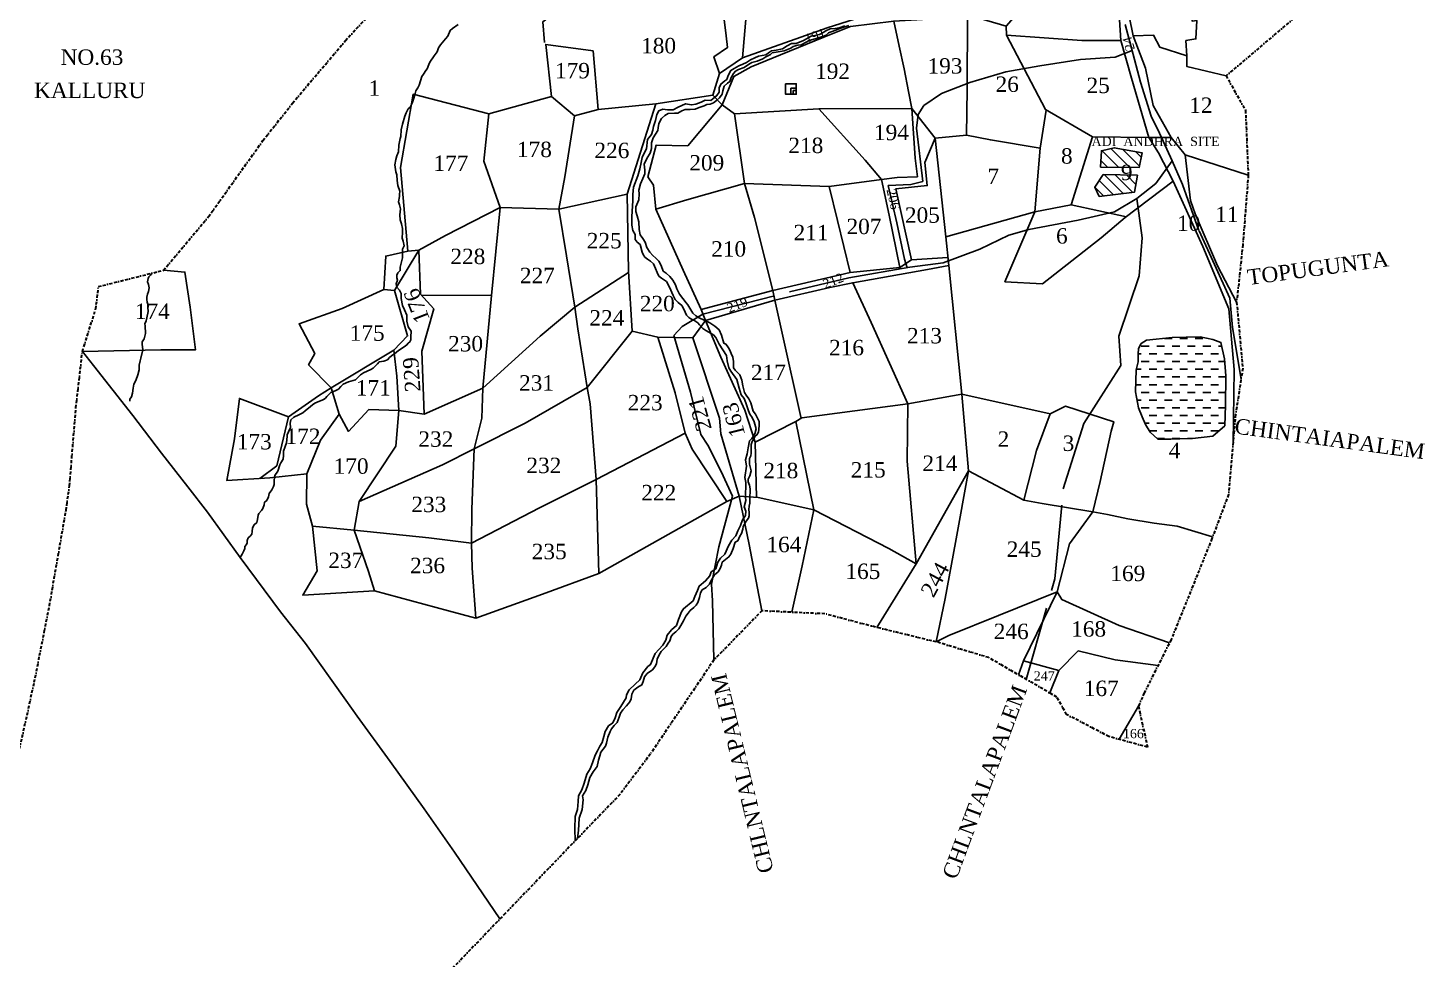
# Model space of a CAD drawing. Header units: inches. Extents: x -13 to 973, y -13 to 640.
# Drawn here: x 317 to 543.5, y 258.1 to 409.1 of the extents above; entities that cross this region are included whole.
import ezdxf

# ---------------------------------------------------------------- set-up
doc = ezdxf.new("R2010")
doc.units = ezdxf.units.IN
doc.header["$MEASUREMENT"] = 0
doc.linetypes.add('ACAD_ISO02W100', pattern=[15, 12, -3])
doc.linetypes.add('BORDER', pattern=[1.75, 0.5, -0.25, 0.5, -0.25, 0, -0.25])
for name, color, linetype in [('CARTTRACK', 30, 'ACAD_ISO02W100'), ('NALA', 4, 'Continuous'), ('SQUAREWELL', 5, 'Continuous'), ('SURVEY_BND', 7, 'Continuous'), ('SURVEY_NO', 7, 'Continuous'), ('VILLAGE_AREA', 1, 'Continuous'), ('WATER_BODY', 4, 'Continuous')]:
    doc.layers.add(name, color=color, linetype=linetype)
doc.layers.add('VILL_BOUNDARY', color=6, linetype='BORDER', lineweight=30)
doc.styles.get("Standard").update_dxf_attribs({"font": 'TIMES.TTF'})

msp = doc.modelspace()

# ---------------------------------------------------------------- hatches: boundary and pattern name
at = {"layer": 'VILLAGE_AREA'}
h = msp.add_hatch(dxfattribs=at)
h.set_pattern_fill('ANSI31', color=256, scale=10, angle=90, style=0)
h.paths.add_polyline_path([(496.86, 385.24), (491.33, 385.34), (489.95, 383.28), (490.69, 381.8), (496.38, 382.47)])
h.paths.add_polyline_path([(497.66, 388.86), (493.11, 389.69), (491.03, 389.2), (490.89, 386.52), (497.13, 386.46)])
h.paths.add_polyline_path([(493.55, 383.75), (496.67, 383.75), (496.67, 387.57), (493.55, 387.57)], flags=9)
at = {"layer": 'WATER_BODY'}
h = msp.add_hatch(dxfattribs=at)
h.set_pattern_fill('DASH', color=256, scale=10, style=0)
h.paths.add_polyline_path([(511.17, 347.92), (511.2, 352.68), (510.98, 355.46), (510.42, 358.1), (509.08, 358.59), (507.04, 359.03), (502.5, 358.88), (498.33, 358.47), (497.48, 357.92), (497.07, 357.14), (496.99, 356.21), (496.99, 354.94), (496.66, 353.68), (496.58, 350.08), (497.07, 347.51), (497.66, 346.06), (498.18, 344.8), (498.93, 343.54), (500.19, 342.42), (502.28, 342.42), (503.73, 342.46), (505.81, 342.5), (509.12, 342.9), (511.05, 344.58)])

# ---------------------------------------------------------------- linework, layer by layer
at = {"layer": 'CARTTRACK'}
for points in [[(428.21, 306.6), (427.99, 316.2), (427.84, 318.91), (429.01, 324.93), (431.25, 333.14), (429.4, 337.19), (427.22, 341.42), (426.11, 343.15), (424.39, 350.05), (422.53, 356.48), (421.71, 359.24), (423.07, 360.67), (426.4, 362.69), (440.47, 366.31), (450.1, 368.58), (459.97, 370.3), (465.36, 371.04), (471.34, 373.23), (476.02, 375.49), (479.27, 376.43), (487.25, 377.95), (493.18, 379.28), (496.8, 381.46), (499.88, 383.89), (502.52, 387.54), (500.46, 392.04), (499.1, 394.83), (497.38, 400.33), (495.93, 405.82), (494.87, 409.68)], [(496.03, 405.47), (493.29, 404.41), (487.62, 404), (481.07, 402.99), (475.52, 402.01), (469.71, 400.26), (465.09, 398.51), (462.24, 396.53), (461.34, 395.1), (461.03, 392.88), (462.07, 384.24), (460.13, 383.74), (456.46, 383.57), (457.84, 377.51), (459.11, 371.6), (459.53, 370.23)], [(513.68, 352.12), (512.28, 360.55), (511.88, 365.28), (506.82, 376.29), (504.16, 383.73), (502.52, 387.54)], [(478.85, 303.45), (483.49, 319.75), (484.85, 334.38), (488.17, 344.94), (494.2, 354.34), (493.85, 359.1), (497.17, 368.9), (497.62, 375.09), (496.8, 381.46)]]:
    msp.add_lwpolyline(points, dxfattribs=at)
at = {"layer": 'NALA'}
for points in [[(351.41, 323.21), (351.74, 323.73), (352.01, 324.31), (352.17, 324.68), (352.17, 325), (352.44, 325.32), (352.53, 325.61), (352.56, 325.95), (352.7, 326.38), (353.05, 326.68), (353.28, 327.01), (353.34, 327.44), (353.38, 328.01), (353.67, 328.52), (354.08, 328.89), (354.19, 329.39), (354.31, 330.06), (354.45, 330.38), (354.84, 330.82), (355.07, 331.14), (355.27, 331.74), (355.35, 332.18), (355.71, 332.46), (355.99, 333.06), (356.11, 333.58), (356.52, 334.18), (356.83, 334.71), (356.89, 335.08), (356.89, 335.76), (357.03, 336.51), (357.52, 337.21), (357.86, 338.25), (357.99, 338.57), (358.37, 339.19), (358.43, 339.74), (358.44, 340.48), (358.69, 341.24), (358.92, 341.82), (359.03, 342.84), (359.03, 343.11), (359.57, 344.28), (359.53, 345), (359.6, 345.53), (360.11, 345.97), (360.9, 346.37), (361.56, 346.67), (361.93, 347), (362.8, 347.69), (363.14, 348), (363.51, 348.24), (364.28, 348.56), (364.72, 348.72), (365.03, 348.9), (365.26, 349.09), (365.48, 349.35), (365.71, 349.61), (366.12, 349.99), (366.78, 350.25), (367.37, 350.55), (367.71, 350.95), (368.11, 351.32), (368.97, 351.7), (370.09, 352.06), (370.47, 352.4), (370.93, 352.84), (371.38, 353.17), (371.98, 353.44), (372.6, 353.72), (372.99, 353.91), (373.66, 354.61), (373.95, 354.95), (374.72, 355.05), (375.29, 355.3), (375.64, 355.68), (375.93, 355.93), (376.16, 356.12), (376.41, 356.27), (377.1, 356.82), (377.99, 357.38), (378.44, 357.69), (378.63, 357.97), (378.93, 358.19), (379.07, 358.55), (379.07, 359.02), (379.11, 359.96), (378.66, 360.63), (378.45, 361.58), (378.45, 362.52), (378.07, 363.38), (377.73, 364.12), (377.51, 365.24), (377.51, 366.02), (377.21, 366.58), (376.81, 367.09), (376.68, 367.63), (376.91, 368.23), (376.79, 368.57), (376.79, 369), (376.98, 369.39), (377.17, 369.61), (377.35, 369.76), (377.36, 370.34), (377.71, 371.81), (377.71, 372.13), (377.71, 372.76), (377.71, 373.21), (377.88, 373.58), (377.99, 373.76), (377.81, 374.52), (377.65, 375.04), (377.73, 375.98), (377.73, 376.58), (377.58, 377.36), (377.37, 377.98), (377.31, 378.82), (377.42, 379.77), (377.23, 380.41), (377.06, 380.9), (377.22, 381.77), (377.22, 382.09), (377.28, 382.63), (376.94, 383.55), (376.85, 384.39), (376.82, 385.31), (376.64, 385.79), (376.47, 386.94), (376.62, 387.78), (376.8, 388.37), (377.05, 389.02), (377.11, 390.1), (377.35, 391.17), (377.46, 391.49), (377.49, 392.6), (377.73, 393.49), (378.12, 394.8), (378.29, 395.38), (378.65, 395.98), (378.97, 396.3), (379.31, 396.91), (379.51, 397.58), (379.72, 398.3), (379.9, 398.9), (380.23, 399.41), (380.44, 399.85), (380.63, 400.53), (380.86, 401.26), (381.14, 401.61), (381.51, 402.23), (381.7, 402.51), (381.98, 403.22), (382.17, 403.56), (382.86, 404.6), (383.35, 405.26), (383.58, 405.91), (383.86, 406.4), (384.7, 407.36), (385.08, 407.81), (385.47, 408.72), (385.84, 409.05), (386.76, 409.68)], [(405.69, 277.22), (405.68, 279.24), (405.73, 281.21), (406.08, 282.33), (406.22, 283.64), (406.24, 284.53), (406.8, 285.53), (407.16, 286.58), (407.62, 288.08), (408.13, 288.91), (408.55, 289.93), (408.96, 291.15), (409.33, 291.87), (409.73, 292.59), (410.07, 293.22), (410.36, 294.19), (410.56, 294.98), (411.14, 295.89), (411.84, 296.4), (412.2, 297.19), (412.46, 298.05), (413.13, 299.03), (414.01, 300.45), (414.05, 300.96), (414.47, 301.73), (415.42, 302.68), (416.19, 303.35), (416.69, 304.53), (417.48, 305.52), (417.94, 305.84), (418.71, 307.65), (419.29, 308.28), (419.94, 308.97), (420.44, 309.83), (420.65, 310.64), (421.35, 311.46), (422.13, 312.19), (422.46, 313.14), (422.95, 314.39), (423.27, 314.9), (424.84, 316.21), (425.14, 316.88), (425.54, 317.88), (425.83, 318.57), (426.85, 319.43), (427.57, 320.24), (427.76, 320.89), (428.5, 321.38), (428.82, 322.44), (429.28, 323.11), (429.98, 323.77), (430.58, 325.13), (431.09, 326.01), (431.74, 326.74), (432.11, 327.55), (432.5, 328.43), (432.82, 329.34), (433.33, 330.03), (433.36, 330.73), (433.11, 331.45), (433.38, 332.48), (433.31, 333.02), (433.33, 333.78), (433.41, 334.5), (433.36, 335.39), (433.24, 336.19), (433.52, 338.02), (433.35, 339.06), (433.61, 340.06), (433.75, 341.01), (433.99, 342.16), (434.34, 342.51), (434.85, 343.28), (435.04, 344.09), (434.72, 345.25), (434.42, 345.93), (434.01, 346.47), (433.84, 346.99), (433.36, 348.31), (433.14, 349.01), (432.62, 349.59), (432.33, 350.68), (431.95, 352.09), (430.96, 353.43), (430.63, 353.99), (430.37, 355.11), (430.26, 356), (429.67, 356.93), (429.07, 357.82), (428.51, 358.89), (428.16, 359.33), (426.91, 360.06), (426.4, 360.39), (425.86, 360.94), (425.58, 361.29), (424.95, 361.72), (424.49, 361.95), (424.13, 362.16), (423.76, 362.55), (423.34, 363.51), (423, 364.09), (422.41, 364.58), (421.92, 365.07), (421.62, 365.72), (421.02, 367.08), (420.53, 367.97), (419.72, 368.51), (419.27, 368.86), (418.99, 369.46), (418.74, 370.1), (418.39, 370.84), (417.95, 371.28), (417.44, 371.64), (417.02, 371.94), (416.76, 372.38), (416.58, 372.77), (416.23, 373.99), (415.76, 374.39), (415.46, 374.81), (415.44, 375.62), (415.06, 376.25), (414.9, 377.12), (414.9, 378.49), (415, 380.27), (415.09, 381.09), (415.09, 382.09), (415.16, 383.31), (415.88, 385.13), (416.2, 386.29), (416.42, 387.29), (416.58, 388.12), (416.93, 388.93), (417.28, 389.54), (417.44, 391.05), (418.11, 391.84), (418.32, 392.54), (418.44, 393.12), (418.76, 394.13), (418.98, 395.1), (419.28, 395.69), (419.91, 395.97), (420.67, 395.85), (421.59, 395.85), (422.42, 396.3), (423.61, 396.83), (424.57, 396.65), (425.29, 396.76), (426.15, 397.07), (426.78, 397.41), (427.73, 397.37), (428.7, 398.15), (429.07, 398.71), (429.07, 399.41), (429.35, 400.01), (429.96, 400.52), (430.28, 400.78), (430.52, 401.43), (430.94, 402.23), (431.51, 402.55), (432.24, 402.99), (432.89, 403.25), (433.51, 403.53), (434.12, 403.97), (434.84, 404.29), (435.43, 404.55), (436.63, 404.79), (437.2, 405.18), (437.52, 405.42), (438.31, 405.53), (439.32, 405.72), (440.11, 406.23), (440.8, 406.61), (441.53, 406.61), (442.74, 407.1), (443.99, 407.81), (444.82, 407.96), (445.35, 408.08), (445.68, 408.25), (445.91, 408.37), (446.38, 408.66), (447.06, 408.97), (447.88, 409.06), (448.51, 409.12), (449.44, 409.47)], [(406.1, 277.65), (406.24, 278.97), (406.31, 279.88), (406.38, 280.94), (406.87, 282.34), (407, 283.91), (406.91, 284.57), (407.47, 285.43), (407.79, 286.32), (408.12, 287.54), (408.65, 288.46), (409.26, 289.29), (409.5, 290.32), (409.69, 291.06), (409.88, 291.62), (410.62, 292.59), (410.78, 293.09), (410.99, 294.08), (411.37, 294.97), (411.58, 295.42), (412.02, 295.95), (412.54, 296.47), (412.84, 297.31), (413.07, 297.98), (413.42, 298.5), (414.05, 299.15), (414.6, 299.82), (414.81, 300.28), (414.93, 301.06), (415.24, 301.67), (415.87, 302.18), (416.51, 302.54), (416.72, 303.1), (416.97, 303.83), (417.4, 304.37), (418.23, 304.97), (418.65, 305.48), (418.9, 305.96), (419.03, 306.71), (419.35, 307.41), (419.64, 307.99), (420.48, 308.76), (420.77, 309.31), (421.05, 309.69), (421.29, 310.4), (421.53, 310.77), (422.01, 311.18), (422.54, 311.63), (422.87, 312.2), (423.27, 312.92), (423.67, 313.7), (424.02, 314.19), (424.38, 314.6), (424.94, 315.09), (425.32, 315.48), (425.61, 315.92), (425.87, 316.72), (426.06, 317.48), (426.3, 317.96), (426.93, 318.34), (427.49, 318.89), (427.78, 319.5), (428.29, 320.41), (428.88, 320.91), (429.23, 321.44), (429.42, 321.95), (429.56, 322.47), (430.07, 322.89), (430.63, 323.32), (430.97, 323.77), (431.32, 324.68), (431.68, 325.68), (432.1, 325.94), (432.4, 326.67), (432.66, 327.11), (432.91, 327.81), (432.97, 328.23), (433.45, 329.13), (433.8, 329.59), (433.95, 330), (433.93, 330.51), (433.88, 330.99), (433.95, 331.53), (434.04, 332.02), (434.04, 332.55), (434.01, 333.09), (434.11, 333.86), (434.11, 334.34), (433.96, 334.93), (433.79, 335.48), (433.78, 335.95), (434.03, 336.49), (434.25, 337.29), (434.11, 337.91), (433.97, 338.38), (433.97, 338.85), (433.98, 339.25), (434.21, 339.72), (434.26, 340.12), (434.26, 341.05), (434.26, 341.57), (434.39, 342.02), (434.88, 342.88), (435.18, 343.09), (435.45, 343.56), (435.52, 344.02), (435.55, 344.64), (435.55, 345.26), (435.29, 345.84), (434.94, 346.45), (434.57, 346.96), (434.22, 348.33), (433.88, 348.96), (433.43, 349.53), (433.19, 349.99), (432.89, 351.09), (432.74, 352), (432.39, 352.84), (431.66, 353.61), (431.39, 354.01), (431.37, 355), (431.27, 355.74), (431.03, 356.33), (430.8, 356.87), (430.55, 357.25), (430.35, 357.55), (430.15, 357.83), (429.8, 358), (429.42, 359.29), (429.08, 360.14), (428.37, 360.75), (427.57, 361.3), (426.65, 361.72), (425.83, 362.09), (425.27, 362.41), (424.81, 362.83), (424.48, 363.4), (424, 364.2), (423.69, 364.54), (423.17, 365.24), (422.62, 365.96), (422.22, 366.78), (421.96, 367.45), (421.53, 368.2), (421.07, 368.79), (420.45, 369.32), (419.98, 369.68), (419.67, 370.61), (419.27, 371.29), (418.79, 371.75), (418.31, 372.19), (417.83, 372.74), (417.36, 373.52), (417.05, 374.38), (416.69, 374.94), (416.28, 375.55), (416.09, 376.43), (416.02, 377.67), (415.75, 378.62), (415.56, 379.34), (415.56, 380.12), (416.06, 381.24), (416.07, 382.19), (416.05, 382.81), (416.31, 383.83), (416.7, 384.72), (417.01, 385.44), (417, 386.04), (416.9, 387.02), (417.37, 388.05), (417.86, 388.81), (418.09, 389.59), (418.1, 390.51), (418.34, 391.32), (419.13, 392.5), (419.19, 392.91), (419.29, 393.62), (419.74, 394.42), (420.25, 394.94), (420.81, 395.25), (421.83, 395.3), (422.35, 395.28), (423.03, 395.66), (423.57, 395.87), (424.37, 395.89), (425.19, 395.97), (425.81, 396.24), (426.62, 396.49), (427.08, 396.69), (427.59, 396.78), (428.12, 396.95), (428.63, 397.35), (429.12, 397.78), (429.53, 398.38), (429.66, 398.91), (429.88, 399.67), (430.39, 400.18), (430.77, 400.45), (431.03, 401.1), (431.38, 401.74), (431.73, 402.12), (432.2, 402.41), (433.13, 402.72), (433.83, 403.18), (434.38, 403.53), (435.2, 403.74), (436.13, 404.11), (436.64, 404.42), (437.36, 404.82), (437.67, 405.07), (439.62, 405.43), (440.66, 405.83), (441.06, 406.09), (441.83, 406.33), (442.37, 406.38), (443.15, 406.82), (443.63, 407.08), (444.63, 407.38), (445.82, 407.76), (446.4, 407.95), (446.77, 408.32), (447.84, 408.73), (448.78, 409.07), (450.06, 409.52)], [(333.51, 348.57), (333.54, 348.9), (333.76, 349.28), (333.93, 349.87), (334.08, 350.69), (334.19, 351.33), (334.49, 351.95), (334.84, 352.83), (335.05, 353.65), (335.02, 354.42), (335.19, 355.11), (335.3, 355.54), (335.65, 356.92), (335.49, 357.81), (335.49, 358.23), (335.82, 358.71), (336.07, 359.58), (336.01, 360.81), (335.96, 361.15), (336.15, 361.63), (336.26, 362.11), (336.47, 363.12), (336.46, 363.82), (336.46, 364.33), (336.35, 364.66), (336.27, 365.06), (336.27, 365.47), (336.4, 365.91), (336.53, 366.36), (336.64, 366.97), (336.53, 367.48), (336.4, 367.92), (336.49, 368.48), (336.62, 368.75), (336.84, 369), (337.06, 369.33)]]:
    msp.add_lwpolyline(points, dxfattribs=at)
at = {"layer": 'SQUAREWELL'}
for points in [[(439.83, 400.08), (441.56, 400.08), (441.56, 398.38), (439.83, 398.38)], [(440.66, 399.36), (441.56, 399.36), (441.56, 398.38), (440.66, 398.38)], [(441.05, 398.95), (441.56, 398.95), (441.56, 398.38), (441.05, 398.38)]]:
    msp.add_lwpolyline(points, close=True, dxfattribs=at)
at = {"layer": 'SURVEY_BND'}
for points in [[(504.87, 404.6), (504.73, 407.08), (506.35, 407.35), (506.51, 410.33), (505.75, 410.21), (506.31, 419.79), (506.72, 422.58), (503.18, 422.42), (500.13, 421.26), (495.86, 419.95), (494.43, 418.96), (495.54, 411.05), (496.2, 407.87)], [(432.83, 404.29), (433.72, 414.33), (433.98, 418.5), (429.12, 416.74)], [(400.72, 406.78), (400.48, 410.14), (402.75, 411.83), (407.71, 412.53), (416.78, 410.9), (418.13, 413.03), (429.12, 416.74), (430.19, 407.82), (430.4, 405.94), (428.21, 404.44), (429.12, 401.76)], [(494.18, 407.07), (493.88, 412.12), (493.63, 415.02), (492.14, 413.91), (487.28, 414.57), (481.25, 414.25), (479.16, 413.47), (475.6, 409.43)], [(428.03, 398.24), (429.12, 401.76), (432.83, 404.29), (446.55, 409.17), (452.2, 410.92), (461.55, 414.15), (469.31, 411.24)], [(429.56, 396.63), (431.45, 401.25), (434.26, 402.81), (438.99, 404.79), (446.05, 407.61), (450.38, 409.34), (457.37, 410.23)], [(464.07, 391.24), (469.16, 391.73), (469.25, 399.21), (469.31, 411.24), (466.56, 410.93), (462.01, 410.47), (457.37, 410.23), (458.27, 406.15), (459.03, 402.5), (459.76, 398.81), (460.29, 396.05)], [(469.31, 411.24), (475.6, 409.43), (475.67, 407.94), (481.95, 395.88), (489.6, 391.47), (498.73, 391.37), (495.91, 400.99), (494.18, 407.07), (487.85, 407.07), (475.67, 407.94)], [(502.32, 391.33), (499.44, 396.56), (498.17, 402.58), (496.2, 407.87), (499.5, 407.95), (500.5, 406.01), (504.87, 404.6), (504.87, 402.88), (511.26, 401.38)], [(401.89, 398), (400.96, 406.44), (408.61, 405.39), (409.46, 395.88)], [(378.61, 372.93), (377.38, 386.47), (379.44, 398.36), (391.74, 395.17), (390.89, 387.49), (393.58, 380)], [(391.74, 395.17), (401.89, 398), (405.62, 394.85)], [(418.77, 396.8), (409.46, 395.88), (405.62, 394.85), (404.04, 384.96), (403.05, 379.73), (414.14, 382.16)], [(414.94, 359.93), (414.37, 369.67), (414.14, 382.16), (418.77, 396.8), (428.03, 398.24), (429.56, 396.63), (423.97, 390.02), (418.86, 390.11), (417.51, 384.97), (418.43, 383.63), (418.8, 379.74), (423.22, 369.84), (426.15, 363.44), (426.82, 361.64)], [(433.19, 383.89), (431.57, 395.2), (429.56, 396.63)], [(431.57, 395.2), (445.22, 396.01), (452.73, 387.68), (455.39, 384.54), (446.89, 383.4), (433.19, 383.89)], [(460.29, 396.05), (445.22, 396.01)], [(460.22, 371.48), (457.69, 383.02), (462.79, 383.55), (462.4, 387.28), (464.07, 391.24), (460.29, 396.05), (460.86, 387.99), (461.2, 384.98), (457.93, 384.85), (455.39, 384.54)], [(481.12, 389.61), (482.1, 395.8)], [(465.81, 375.25), (464.07, 391.24)], [(480.24, 379.3), (481.12, 389.61), (473.04, 390.95), (469.16, 391.73)], [(486.11, 380.42), (489.6, 391.47)], [(504.59, 388.54), (502.32, 391.33), (498.73, 391.37)], [(502.65, 384.29), (500.29, 388.88), (498.73, 391.37)], [(512.96, 364.64), (509.86, 370.51), (506.25, 378.97), (505.46, 381.14), (504.59, 388.54), (514.84, 385.24)], [(437.79, 366.52), (434.78, 378.36), (433.19, 383.89), (423.8, 381.23), (418.8, 379.74)], [(437.79, 366.52), (450.3, 369.44), (448.24, 377.9), (446.89, 383.4)], [(450.3, 369.44), (458.35, 370.25), (456.65, 378.76), (455.39, 384.54)], [(482.71, 346.5), (468.38, 349.74), (466.28, 370.57), (465.81, 375.25), (480.24, 379.3), (475.39, 367.94), (481.5, 367.59), (491.01, 375.07), (494.91, 378.35), (502.65, 384.29), (507.5, 373.66), (511.68, 363.53), (512.54, 353.73), (512.37, 341.71)], [(392.15, 365.73), (393.58, 380), (384.69, 375.45), (380.39, 373.05)], [(393.58, 380), (403.05, 379.73)], [(403.05, 379.73), (404.33, 372.18), (405.64, 363.82), (414.38, 369.44)], [(480.24, 379.3), (486.11, 380.42), (495.08, 378.48)], [(374.72, 366.69), (375.02, 372.12), (378.61, 372.93), (380.39, 373.05)], [(377.13, 347.08), (376.8, 352.63), (376.32, 356.86), (378.55, 359.15), (376.43, 366.55), (380.39, 373.05), (380.65, 365.92), (382.82, 363.57), (380.88, 356.7), (381.26, 346.45)], [(458.35, 370.25), (460.22, 371.48), (466.15, 371.87)], [(325.82, 356.66), (338.54, 356.93), (344.18, 356.93), (343.32, 363.84), (342.44, 369.53), (338.98, 369.82)], [(459.66, 348.13), (453.7, 361.33), (450.72, 367.8), (462.86, 369.94), (466.28, 370.57)], [(442.33, 345.76), (439.28, 359.61), (438.07, 364.97), (446.98, 367), (450.72, 367.8)], [(366.14, 350.73), (362.49, 354.47), (363.5, 356.3), (360.96, 361.1), (367.92, 363.59), (374.72, 366.69), (376.43, 366.55)], [(390.73, 350.69), (392.15, 365.73), (380.77, 365.78)], [(426.15, 363.44), (437.79, 366.52), (438.07, 364.97)], [(426.82, 361.64), (438.07, 364.97)], [(390.73, 350.69), (400.03, 359.12), (405.64, 363.82)], [(407.65, 350.82), (406.14, 360.33), (405.64, 363.82)], [(432.28, 333.16), (429.31, 343.28), (429.13, 345.84), (424.8, 358.84), (426.82, 361.64), (429.35, 355.74), (433.22, 347.13), (434.88, 341.95)], [(409.14, 335.85), (408.16, 348.12), (407.65, 350.82), (414.94, 359.93), (419.1, 358.95)], [(432.28, 333.16), (430.28, 332.32), (424.71, 340.77), (423.57, 343.4), (421.95, 349.91), (419.1, 358.95), (424.8, 358.84)], [(393.52, 264.58), (386.13, 275.39), (381.23, 282.45), (375.71, 290.13), (370.38, 297.45), (368.53, 300.05), (361.98, 309.27), (357.95, 314.4), (351.41, 323.21), (346.09, 330.57), (342.94, 334.68), (338.64, 340.13), (333.98, 346.27), (327.62, 354.37), (325.82, 356.66)], [(366.14, 350.73), (376.32, 356.86)], [(362.23, 336.77), (356.2, 336.14), (349.23, 335.72), (350.49, 342.48), (351.28, 349.03), (359.24, 346.02), (357.37, 338.11), (354.6, 336.04)], [(359.24, 346.02), (364.11, 349.42), (366.14, 350.73), (367.47, 346.49)], [(389.32, 340.86), (390.57, 345.83), (390.73, 350.69), (381.26, 346.45), (377.13, 347.08), (376.66, 341.27), (370.71, 332.3)], [(407.65, 350.82), (397.62, 345.02), (389.32, 340.86), (388.98, 331.04), (388.9, 325.56), (399.94, 331.3), (409.14, 335.85)], [(468.38, 349.74), (459.66, 348.13), (459.56, 338.87), (460.98, 322.19)], [(469.46, 337.27), (468.38, 349.74)], [(363.12, 328.32), (362.15, 331.86), (362.23, 336.77), (364.43, 342.25), (367.47, 346.49), (368.99, 343.68), (372.27, 347.21), (377.13, 347.08)], [(444.43, 330.97), (441.5, 345.27), (442.49, 345.85), (459.66, 348.13)], [(509.06, 326.58), (503.33, 328.32), (499.56, 328.81), (495.34, 329.51), (492.01, 330.21), (489.65, 330.64), (490.82, 335.52), (492.63, 343.7), (493.05, 345.23), (485.19, 347.75), (482.71, 346.5), (480.5, 340.55), (478.43, 332.5)], [(441.5, 345.27), (434.88, 341.95), (435.11, 332.95)], [(430.28, 332.32), (409.58, 320.64), (409.14, 335.85), (423.57, 343.4)], [(369.86, 327.67), (370.71, 332.3), (384.19, 338.26), (389.32, 340.86)], [(460.98, 322.19), (469.46, 337.27), (467.37, 325.65), (465.71, 316.55), (464.25, 309.53)], [(464.25, 309.53), (466.32, 310.57), (474.33, 313.83), (483.86, 317.65), (485.85, 325.45), (489.65, 330.64), (481.42, 331.99), (478.43, 332.5), (469.46, 337.27)], [(435.99, 314.57), (433.91, 325.35), (432.28, 333.16), (435.39, 332.93), (444.43, 330.97), (442.53, 321.84), (440.86, 314.34)], [(444.43, 330.97), (456.57, 324.67), (460.98, 322.19), (454.64, 311.87)], [(373.18, 317.8), (361.55, 317.13), (363.9, 321.04), (363.12, 328.32), (369.86, 327.67)], [(388.9, 325.56), (382.01, 326.38), (369.86, 327.67), (372.2, 320.96), (373.18, 317.8), (385.18, 314.58), (389.59, 313.36)], [(409.58, 320.64), (400.41, 317.25), (389.59, 313.36), (389, 321.46), (388.9, 325.56)], [(483.86, 317.65), (478.4, 306.45), (484.15, 304.87), (487.25, 308.07), (493.29, 306.63), (500.21, 305.68)], [(502.07, 309.36), (493.91, 312.16), (484.64, 316.39), (483.86, 317.65)], [(478.4, 306.45), (477.59, 304.19)], [(484.15, 304.87), (482.65, 301.25)], [(493.93, 293.72), (497.04, 299.1)]]:
    msp.add_lwpolyline(points, dxfattribs=at)
at = {"layer": 'VILL_BOUNDARY'}
for points in [[(529.82, 417.12), (511.26, 401.38), (514.4, 395.72), (514.84, 385.24), (513.96, 373.95), (512.96, 364.64), (513.95, 353.86), (512.78, 346.39), (511.64, 333.42), (508.95, 326.28), (502.34, 309.89), (497.97, 301.26), (497.04, 299.1), (498.52, 292.46), (492.24, 294.18), (485.4, 297.75), (483.8, 300.58), (472.78, 306.98), (464.25, 309.53), (455.14, 311.74), (446.21, 314.08), (435.99, 314.57), (428.21, 306.6), (417.92, 291.35), (412.98, 284.79), (394.38, 265.48), (376.39, 246.72)], [(529.82, 417.12), (511.26, 401.38), (514.4, 395.72), (514.84, 385.24), (513.96, 373.95), (512.96, 364.64), (513.95, 353.86), (512.78, 346.39), (511.64, 333.42), (508.95, 326.28), (502.34, 309.89), (497.97, 301.26), (497.04, 299.1), (498.52, 292.46), (492.24, 294.18), (485.4, 297.75), (483.8, 300.58), (472.78, 306.98), (464.25, 309.53), (455.14, 311.74), (446.21, 314.08), (435.99, 314.57), (428.21, 306.6), (417.92, 291.35), (412.98, 284.79), (394.38, 265.48), (376.39, 246.72)], [(314.69, 287.89), (318.03, 302.97), (320.48, 315.38), (323.17, 330.88), (323.73, 334.82), (324.78, 347.49), (325.82, 356.66), (327.99, 363.53), (328.43, 367.17), (338.98, 369.82), (346.29, 378.53), (355.09, 390.85), (359.91, 396.93), (368.46, 407.08), (375.44, 414.59)], [(314.69, 287.89), (318.03, 302.97), (320.48, 315.38), (323.17, 330.88), (323.73, 334.82), (324.78, 347.49), (325.82, 356.66), (327.99, 363.53), (328.43, 367.17), (338.98, 369.82), (346.29, 378.53), (355.09, 390.85), (359.91, 396.93), (368.46, 407.08), (375.44, 414.59)]]:
    msp.add_lwpolyline(points, dxfattribs=at)
at = {"layer": 'VILLAGE_AREA'}
for points in [[(490.89, 386.52), (497.13, 386.46), (497.66, 388.86), (493.11, 389.69), (491.03, 389.2), (490.89, 386.52)], [(490.69, 381.8), (489.95, 383.28), (491.33, 385.34), (496.86, 385.24), (496.38, 382.47), (490.69, 381.8)]]:
    msp.add_lwpolyline(points, dxfattribs=at)
at = {"layer": 'WATER_BODY'}
msp.add_lwpolyline([(496.58, 350.08), (496.66, 353.68), (496.99, 354.94), (496.99, 356.21), (497.07, 357.14), (497.48, 357.92), (498.33, 358.47), (502.5, 358.88), (507.04, 359.03), (509.08, 358.59), (510.42, 358.1), (510.98, 355.46), (511.2, 352.68), (511.17, 347.92), (511.05, 344.58), (509.12, 342.9), (505.81, 342.5), (503.73, 342.46), (502.28, 342.42), (500.19, 342.42), (498.93, 343.54), (498.18, 344.8), (497.66, 346.06), (497.07, 347.51), (496.58, 350.08)], dxfattribs=at)

# ---------------------------------------------------------------- texts
at = {"layer": 'SURVEY_NO'}
for s, height, rotation, p in [('191', 1.5, 19.0976, (443.26, 406.58)), ('24', 1.5, 106.0249, (496.48, 405.68)), ('206', 1.5, 282.8654, (456.18, 382.86)), ('TOPUGUNTA', 2.5, 7.6522, (514.87, 367.41)), ('212', 1.5, 21.7792, (446.25, 366.79)), ('176', 2.5, 111.2723, (382.21, 361.84)), ('219', 1.5, 21.7792, (430.7, 362.89)), ('229', 2.5, 94.2611, (380.66, 350.16)), ('221', 2.5, 105.5408, (427.89, 344.12)), ('163', 2.5, 104.0514, (433.31, 343.08)), ('CHINTAIAPALEM', 2.5, 352.2434, (512.52, 343.35)), ('244', 2.5, 61.6723, (463.81, 316.55)), ('CHLNTALAPALEM', 2.5, 103.5703, (437.92, 272.36)), ('CHLNTALAPALEM', 2.5, 69.6077, (467.5, 270.83))]:
    msp.add_text(s, height=height, rotation=rotation, dxfattribs=at).set_placement(p)
for s, height, p in [('NO.63', 2.5, (322.29, 403.14)), ('180', 2.5, (416.41, 405)), ('179', 2.5, (402.45, 400.95)), ('192', 2.5, (444.62, 400.85)), ('193', 2.5, (462.84, 401.72)), ('26', 2.5, (473.87, 398.75)), ('25', 2.5, (488.62, 398.56)), ('KALLURU', 2.5, (317.99, 397.75)), ('1', 2.5, (372.21, 398.12)), ('12', 2.5, (505.27, 395.34)), ('194', 2.5, (454.16, 390.92)), ('178', 2.5, (396.28, 388.17)), ('226', 2.5, (408.84, 388.01)), ('218', 2.5, (440.28, 388.82)), ('8', 2.5, (484.48, 387.11)), ('ADI  ANDHRA  SITE', 1.5, (489.43, 389.97)), ('177', 2.5, (382.74, 385.93)), ('209', 2.5, (424.22, 386)), ('7', 2.5, (472.56, 383.8)), ('9', 2.5, (494.19, 384.44)), ('205', 2.5, (459.18, 377.52)), ('10', 2.5, (503.29, 376.19)), ('11', 2.5, (509.49, 377.64)), ('211', 2.5, (441.13, 374.68)), ('207', 2.5, (449.71, 375.67)), ('6', 2.5, (483.68, 374.14)), ('225', 2.5, (407.6, 373.37)), ('210', 2.5, (427.77, 372.03)), ('228', 2.5, (385.49, 370.81)), ('227', 2.5, (396.75, 367.72)), ('220', 2.5, (416.2, 363.16)), ('174', 2.5, (334.34, 361.91)), ('224', 2.5, (408.02, 360.85)), ('175', 2.5, (369.16, 358.37)), ('213', 2.5, (459.52, 357.95)), ('230', 2.5, (385.12, 356.65)), ('216', 2.5, (446.88, 356.02)), ('217', 2.5, (434.21, 351.99)), ('171', 2.5, (370.16, 349.49)), ('231', 2.5, (396.62, 350.29)), ('223', 2.5, (414.24, 347.09)), ('173', 2.5, (350.86, 340.75)), ('172', 2.5, (358.76, 341.63)), ('232', 2.5, (380.3, 341.18)), ('2', 2.5, (474.21, 341.17)), ('3', 2.5, (484.75, 340.5)), ('214', 2.5, (462.02, 337.25)), ('4', 2.5, (501.94, 339.33)), ('170', 2.5, (366.56, 336.8)), ('232', 2.5, (397.81, 336.91)), ('218', 2.5, (436.23, 336.07)), ('215', 2.5, (450.4, 336.19)), ('233', 2.5, (379.16, 330.58)), ('222', 2.5, (416.44, 332.49)), ('164', 2.5, (436.72, 324.08)), ('237', 2.5, (365.7, 321.51)), ('235', 2.5, (398.68, 322.94)), ('245', 2.5, (475.68, 323.32)), ('236', 2.5, (378.96, 320.67)), ('165', 2.5, (449.53, 319.73)), ('169', 2.5, (492.48, 319.39)), ('168', 2.5, (486.13, 310.38)), ('246', 2.5, (473.58, 309.98)), ('247', 1.5, (480.07, 303.26)), ('167', 2.5, (488.18, 300.74)), ('166', 1.5, (494.52, 293.9))]:
    msp.add_text(s, height=height, dxfattribs=at).set_placement(p)

doc.saveas('drawing.dxf')
